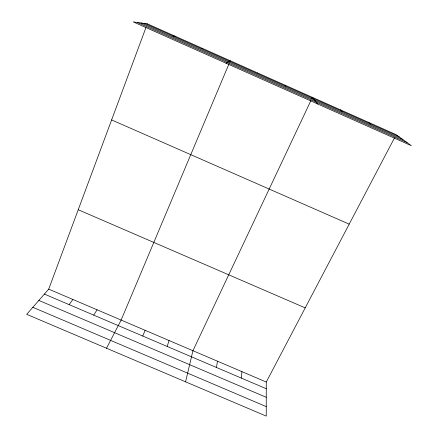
<?xml version="1.0" encoding="UTF-8"?>
<svg xmlns="http://www.w3.org/2000/svg" width="438" height="438" viewBox="0 0 438 438"><rect width="100%" height="100%" fill="white"/><g stroke="black" fill="none" stroke-linecap="round" stroke-linejoin="round"><path stroke-width="0.66" d="M394.605 137.691L266.266 382.024L266.249 416.1L26.696 314.32L48.711 289.146L145.92 27.654M241.415 378.12L241.896 371.621M216.487 367.487L217.451 361.186M185.57 381.821L192.934 350.718L310.964 100.455M257.56 73.765L257.758 73.015M167.152 346.447L169.068 340.529M142.744 336.034L145.137 330.312M228.981 63.888L121.134 320.063L106.511 348.232M229.769 62.026L230.289 60.783L226.035 63.203M311.84 98.599L312.42 97.362L317.807 104.052M93.71 315.125L97.061 309.786M69.089 304.618L72.922 299.483M201.277 48.7L202.734 48.508M172.988 36.102L175.085 36.195M32.839 307.295L266.255 406.601M48.711 289.146L266.266 382.024M44.391 294.084L266.266 388.72M38.845 300.424L266.26 397.304M78.232 209.731L305.209 307.881M111.619 119.93L349.195 224.146M141.074 22.979L402.911 139.563M137.214 22.447L407.05 142.569M144.606 23.46L399.127 136.804M368.363 122.273L370.674 124.135M340.441 109.839L342.122 111.416M285.138 85.207L285.56 86.231M147.338 23.838L133.24 21.9L411.304 145.673L396.193 134.669L147.338 23.838"/></g></svg>
